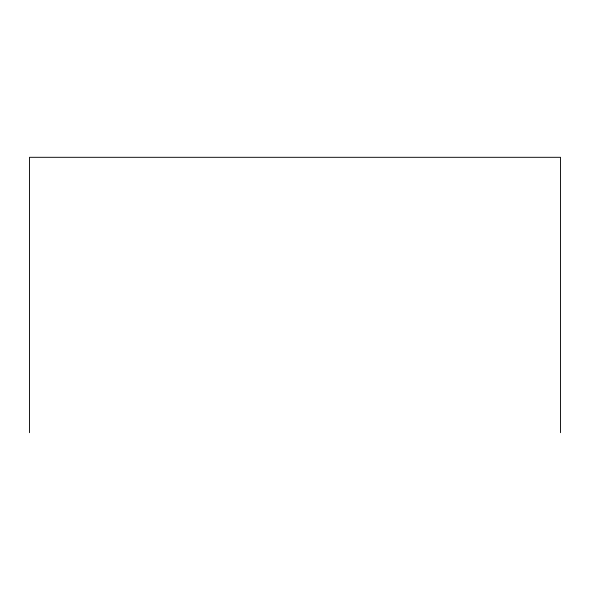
<?xml version="1.0" encoding="UTF-8"?>
<svg xmlns="http://www.w3.org/2000/svg" width="590" height="590" viewBox="0 0 590 590"><rect width="100%" height="100%" fill="white"/><g stroke="black" fill="none" stroke-linecap="round" stroke-linejoin="round"><path stroke-width="0.89" d="M560.5 432.691L560.5 157.309L29.5 157.309L29.5 432.691"/></g></svg>
